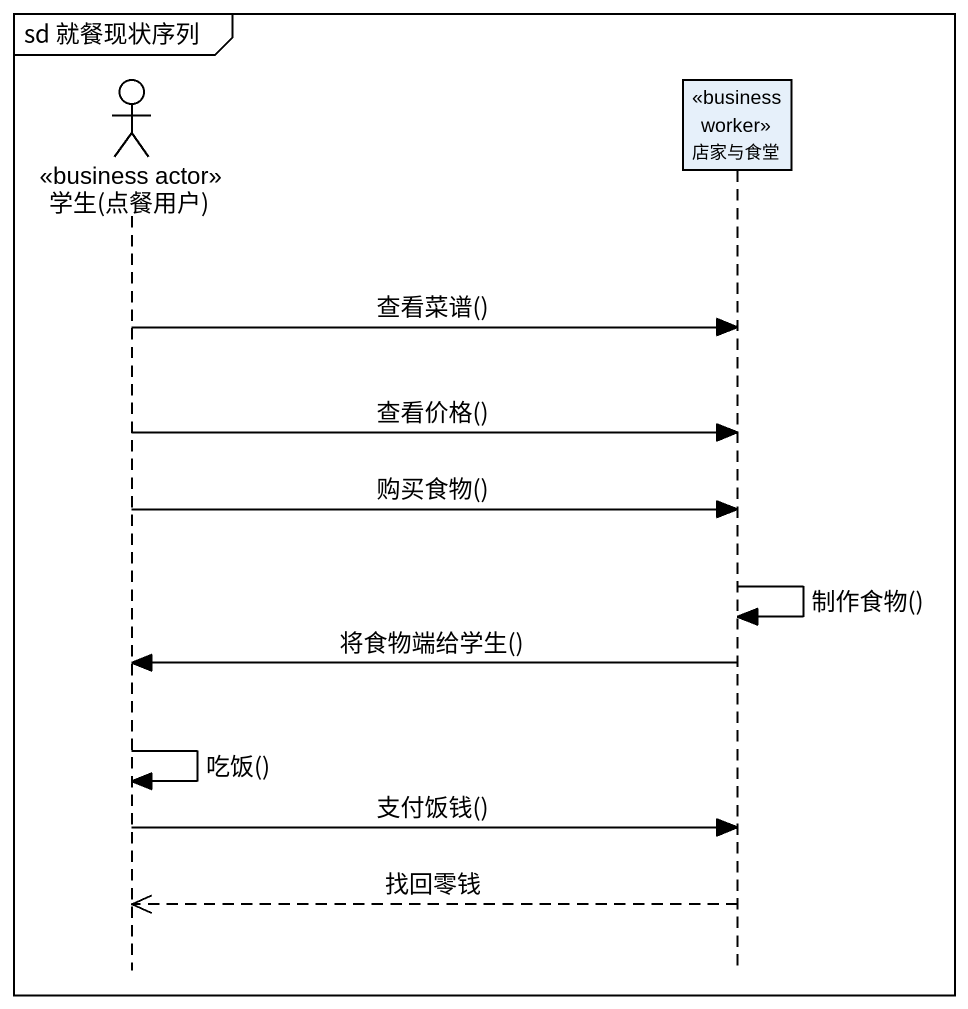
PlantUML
@startuml
mainframe sd 就餐现状序列
hide footbox
actor "学生(点餐用户)" as 学生_点餐用户 <<business actor>>
participant 店家与食堂 <<business worker>>

学生_点餐用户 -> 店家与食堂 : 查看菜谱()
学生_点餐用户 -> 店家与食堂 : 查看价格()
学生_点餐用户 -> 店家与食堂 : 购买食物()
店家与食堂 -> 店家与食堂 : 制作食物()
店家与食堂 -> 学生_点餐用户 : 将食物端给学生()
学生_点餐用户 -> 学生_点餐用户 : 吃饭()
学生_点餐用户 -> 店家与食堂 : 支付饭钱()
店家与食堂 -->> 学生_点餐用户 : 找回零钱
@enduml
